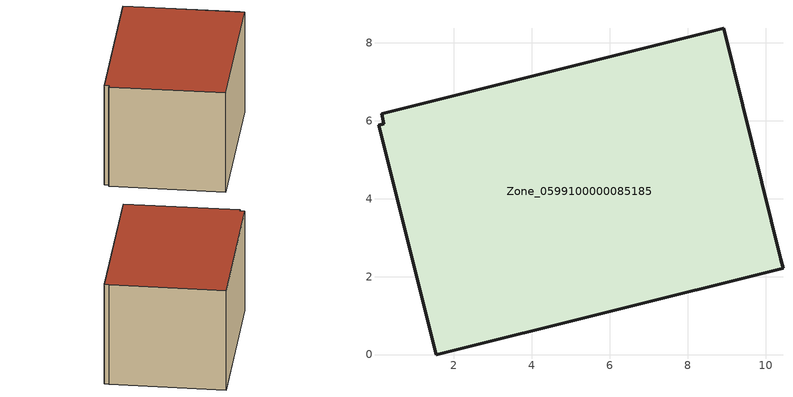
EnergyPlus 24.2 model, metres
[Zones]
Zone_0599100000085185
 floor ground (C_G): 0.14,6.17 8.93,8.37 10.38,2.45 10.44,2.22 1.55,0 0.06,5.89 0.2,5.92 z0
 wall outside (C_F): 0.06,5.89 1.55,0 10.44,2.22 10.38,2.45 8.93,8.37 0.14,6.17 0.2,5.92 0.06,5.89 z0:5.77
 roof outside (C_R): 8.93,8.37 0.14,6.17 0.2,5.92 0.06,5.89 1.55,0 10.44,2.22 10.38,2.45 z5.77
[BUILDING]
Pand.0599100000085185: North Axis=0; Terrain=City; Loads Convergence Tolerance Value=0.04; Temperature Convergence Tolerance Value=0.4; Solar Distribution=FullExterior; Maximum Number of Warmup Days=25; Minimum Number of Warmup Days=1
[Site:Location]
Rotterdam.The.Hague.AP_ZH_NLD Design_Conditions: Latitude=51.96; Longitude=4.45; Time Zone=1; Elevation=-4.5
[SITE:GROUNDTEMPERATURE:BUILDINGSURFACE]
18, 18, 18, 18, 18, 18, 18, 18, 18, 18, 18, 18
[MATERIAL] Thermal Absorptance=0.9; Solar Absorptance=0.7; Visible Absorptance=0.7
Name | Roughness | Thickness | Conductivity | Density | Specific Heat
G.TI.1946-1964 | MediumSmooth | 0.15 | 1 | 540 | 1210
F.TI.1946-1964 | Rough | 0.3 | 0.857143 | 1920 | 840
R.TI.1946-1964 | MediumRough | 0.2 | 0.277778 | 1500 | 1000
[CONSTRUCTION]
C_G: G.TI.1946-1964
C_F: F.TI.1946-1964
C_R: R.TI.1946-1964
[ZONE]
Zone_0599100000085185: Type=1; Multiplier=1; Ceiling Height=Autocalculate; Volume=Autocalculate; Floor Area=autocalculate; Part of Total Floor Area=Yes
[ZONEINFILTRATION:DESIGNFLOWRATE]
Infil_Zone_0599100000085185: Zone or ZoneList or Space or SpaceList=Zone_0599100000085185; Schedule=AlwaysOn; Design Flow Rate Calculation Method=Flow/Area; Flow Rate per Floor Area=0.003; Constant Term Coefficient=1; Temperature Term Coefficient=0; Velocity Term Coefficient=0; Velocity Squared Term Coefficient=0
[HVACTEMPLATE:ZONE:IDEALLOADSAIRSYSTEM]
Zone_0599100000085185: Maximum Heating Supply Air Temperature=50; Minimum Cooling Supply Air Temperature=13; Maximum Heating Supply Air Humidity Ratio=0.0156; Minimum Cooling Supply Air Humidity Ratio=0.0077; Heating Limit=NoLimit; Cooling Limit=NoLimit; Dehumidification Control Type=ConstantSensibleHeatRatio; Cooling Sensible Heat Ratio=0.7; Dehumidification Setpoint=60; Humidification Control Type=None; Humidification Setpoint=30; Outdoor Air Method=None; Outdoor Air Flow Rate per Person=0.00944; Outdoor Air Flow Rate per Zone Floor Area=0; Outdoor Air Flow Rate per Zone=0; Demand Controlled Ventilation Type=None; Outdoor Air Economizer Type=NoEconomizer; Heat Recovery Type=None; Sensible Heat Recovery Effectiveness=0.7; Latent Heat Recovery Effectiveness=0.65
[ZONECONTROL:THERMOSTAT]
ThermostatControl_Zone_0599100000085185: Zone or ZoneList=Zone_0599100000085185; Control Type Schedule=DualSetpointControlType; Control 1=Thermostat_Zone_0599100000085185; Temperature Difference Between Cutout And Setpoint=0
[THERMOSTATSETPOINT:DUALSETPOINT]
Thermostat_Zone_0599100000085185: Heating Setpoint Temperature Schedule=HeatingSetpoint_Zone_0599100000085185; Cooling Setpoint Temperature Schedule=CoolingSetpoint_Zone_0599100000085185
[SCHEDULE:COMPACT]
HeatingSetpoint_Zone_0599100000085185: Through: 12/31, For: AllDays, Until: 24:00, 21
CoolingSetpoint_Zone_0599100000085185: Through: 12/31, For: AllDays, Until: 24:00, 24
DualSetpointControlType: Through: 12/31, For: AllDays, Until: 24:00, 4
AlwaysOn: Through: 12/31, For: AllDays, Until: 24:00, 1
